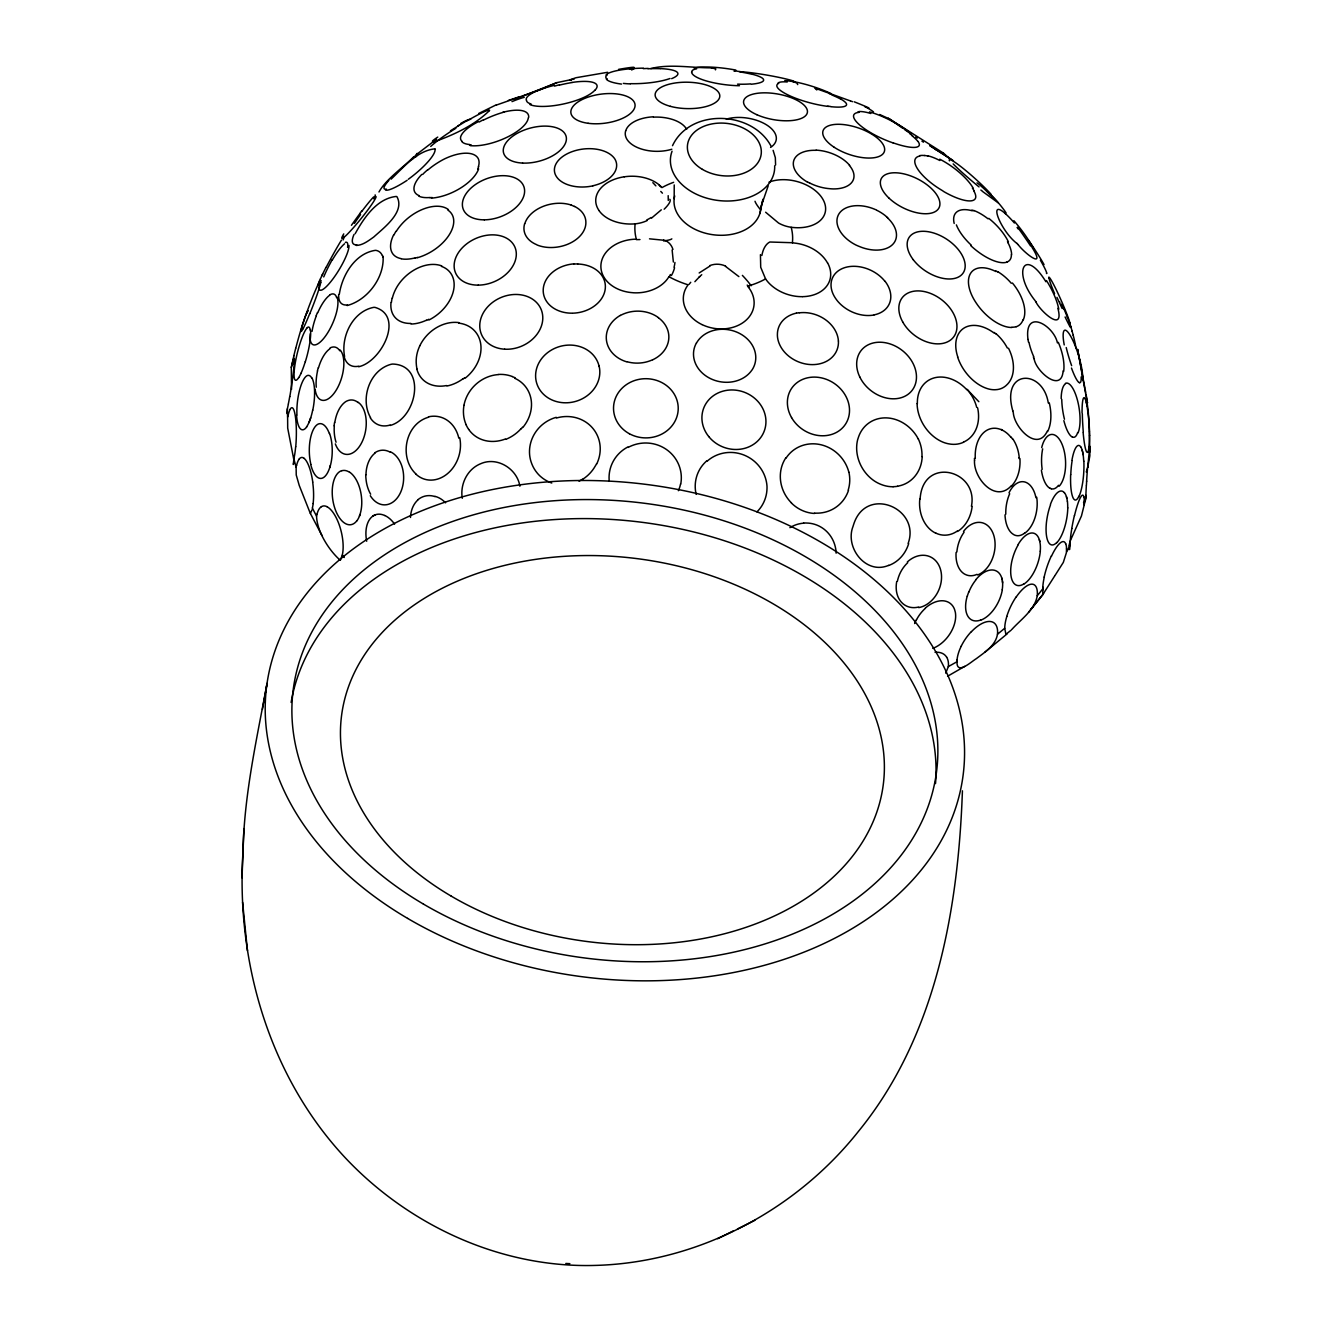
<?xml version="1.0" encoding="UTF-8"?>
<svg xmlns="http://www.w3.org/2000/svg" width="1332" height="1332" viewBox="0 0 1332 1332"><rect width="100%" height="100%" fill="white"/><g stroke="black" fill="none" stroke-linecap="round" stroke-linejoin="round"><path stroke-width="1.5" d="M957.109 659.889A29.67 14.819 -55.1 0 0 957.009 661.688C956.426 675.757 971.494 661.471 976.323 658.657C984.731 652.247 995.67 645.504 997.485 634.198A29.654 14.269 -56.8 0 0 997.502 629.986A29.57 14.286 -56.4 0 0 996.053 625.158A29.321 14.136 -55.5 0 0 971.461 631.668M1006.809 616.483A29.67 11.822 -63.6 0 0 1004.728 628.238L1005.893 634.315L1011.088 630.202M1042.839 589.243L1042.906 587.062M1042.806 590.359L1042.839 588.727A402.83 284.848 7.2 0 1 1037.262 595.704C1034.947 609.823 1021.028 619.247 1011.804 629.47M1042.806 590.709L1042.806 594.455M1089.959 451.981L1089.809 446.253L1087.645 467.649L1089.859 455.794A402.83 284.848 7.2 0 0 1089.609 447.535A29.587 2.314 87.1 0 0 1089.543 435.331M674.175 198.701L674.225 184.948M1070.245 542.907A29.67 4.978 -78.7 0 0 1070.179 544.655L1069.646 549.467L1068.747 549.533M921.977 456.576L921.994 456.027A35.265 31.652 58.3 0 0 918.248 438.777M962.42 790.825C958.241 910.206 935.963 1036.496 858.324 1131.534C795.304 1210.905 697.568 1262.52 595.82 1265.4C501.864 1268.33 409.823 1226.123 345.737 1158.291C269.647 1077.238 236.23 962.903 242.907 853.196M242.99 853.312C243.823 796.569 256.393 740.892 266.7 685.314M242.008 877.771L243.906 828.587M1085.996 495.321A29.67 1.332 -85.8 0 0 1085.946 497.052L1085.23 501.298L1083.515 502.63M1089.609 447.535L1088.827 451.315M673.359 262.038L672.127 249.95M1037.262 595.737L1037.262 595.704A29.654 11.205 -65.1 0 0 1037.295 591.525A29.57 11.239 -64.7 0 0 1036.146 586.962A29.321 11.139 -63.9 0 0 1016.399 596.753M339.36 294.006C342.224 274.975 355.145 253.38 375.308 250.349A31.868 15.651 -54.9 0 1 376.423 250.466A32.567 15.917 -54 0 1 382.367 255.727M334.132 425.807L334.215 424.808A27.14 15.568 -84.6 0 1 334.548 422.51M1063.119 370.829C1061.554 393.689 1035.813 371.195 1034.181 358.924M1066.433 552.597L1063.319 562.404L1054.694 575.973M971.428 506.293C978.62 470.396 924.475 456.127 920.279 496.986A31.868 24.842 86.2 0 0 920.079 499.017M528.654 117.499L528.704 117.033A35.847 13.453 -21.5 0 0 528.538 115.484A35.298 13.054 -23.2 0 0 504.195 111.971M650.832 68.565C669.68 63.72 691.208 67.865 710.822 67.832M316.916 514.285A29.67 11.971 77.6 0 0 316.55 516.033C316.899 531.751 329.587 551.082 340.276 560.239M296.503 465.351A29.67 8.675 85.4 0 0 296.12 467.082L296.237 474.991L299.234 485.431L310.19 513.086L321.994 535.547M760.439 254.628L760.705 267.266L765.567 278.904A35.531 26.024 16.7 0 0 802.38 296.67M262.421 709.407L267.033 683.366M287.995 415.351A29.67 5.162 -87.3 0 0 287.612 417.066L287.695 428.121L293.889 459.99M1068.947 545.82L1070.012 541.691M291.525 389.36L291.292 367.532A402.83 284.848 7.2 0 1 293.073 359.507L293.107 364.252M293.689 463.386L293.29 464.502L293.889 458.874A402.83 284.848 7.2 0 0 296.12 467.082M759.856 213.536L763.02 199.184L761.521 205.195L768.164 185.931M312.371 508.141L312.387 508.108A29.654 9.307 83.9 0 0 313.153 503.596M344.272 557.509A402.83 284.848 7.2 0 1 342.307 555.028L342.307 555.028A29.654 12.554 76 0 0 342.99 550.499A29.57 12.371 76.2 0 0 343.007 542.873A29.287 11.938 76.4 0 0 326.956 506.693M342.274 555.161L340.443 560.056M311.938 509.89L310.406 513.503M1070.945 327.289L1069.13 321.561M330.253 465.667L329.72 467.549M908.141 543.423C920.978 508.258 866.166 485.015 853.679 524.342A31.868 27.855 -85.8 0 0 853.079 526.29C844.571 547.502 865.917 575.124 888.644 565.351M1087.328 468.564L1086.296 471.994M848.201 490.093L848.317 489.71A35.265 33.683 49.4 0 0 848.917 472.227M360.006 514.535L359.44 516.1M310.689 417.798L310.023 419.763M489.427 110.573C474.259 125.591 453.113 135.131 433.133 142.241M625.74 130.752L625.89 130.32A31.352 17.083 0.9 0 1 653.379 116.816M1070.345 540.642L1081.451 515.967L1084.165 505.111A402.83 284.848 7.2 0 0 1085.93 497.086M309.59 420.912L308.891 422.627M668.264 200.449L668.181 195.671M317.432 312.57L317.349 312.77A27.173 8.675 -69 0 0 316.217 315.667M300.932 373.493L301.598 371.961A27.273 4.729 -75.6 0 0 302.064 370.812L302.847 368.814A27.256 4.729 -75.6 0 0 305.311 361.538M1047.318 431.102C1037.328 452.48 1014.335 427.472 1013.319 412.837A31.868 17.199 71.9 0 1 1012.853 410.855M320.596 278.505L321.278 276.989A27.273 1.765 -61.6 0 1 326.04 267.299M300.982 373.393L301.032 373.276A27.323 4.779 -75.7 0 1 298.684 377.689M355.161 233.733C363.919 217.849 376.856 198.518 396.17 196.453A31.868 11.472 -47.5 0 1 396.953 196.703C405.228 211.871 384.249 227.456 373.693 237.063C368.448 240.726 362.887 245.238 356.243 245.454M321.761 275.957L322.66 274.092M1043.855 592.956L1054.444 576.34M1043.655 593.356L1028.554 612.287M672.51 145.688C690.209 107.925 752.031 110.706 770.895 145.871M945.737 673.159L948.317 666.566A402.83 284.848 7.2 0 0 957.009 661.704M785.797 457.875L784.898 459.324A35.315 32.717 57 0 0 791.474 502.913M1043.039 594.488L1030.818 609.507M1011.404 485.647C995.47 503.613 973.392 478.138 974.508 460.456M391.059 179.187C403.679 167.299 417.049 150.666 434.981 148.834A31.868 7.443 -39.6 0 1 435.348 149.151M595.088 90.126L595.571 89.56A35.315 9.79 -14.6 0 0 578.787 81.652A35.681 9.324 -14.1 0 0 572.36 82.401M422.66 174.459L423.859 173.21A36.447 15.335 -31.1 0 1 427.339 170.063M661.305 209.823L651.548 218.098M706.726 460.889L705.427 462.087A35.315 34.299 40.9 0 0 696.153 494.388M413.736 156.793C402.664 167.915 385.947 179.271 378.971 191.991M418.215 499.65L417.998 499.833A26.64 20.846 75.6 0 0 410.489 517.465M699.167 272.96L710.056 265.984M984.981 652.114L1007.109 633.882M797.735 84.599L796.819 82.984L791.325 81.036M416.566 154.445L436.413 139.311M375.125 453.013L374.891 453.196A26.64 18.365 86.3 0 0 365.967 474.858M1024.574 533.349L1024.941 533.05A27.406 15.951 -81.2 0 0 1036.696 497.202M522.194 96.337L556.893 82.617L540.143 89.76L496.403 105.062M582.633 479.32L583 479.087A35.265 32.667 -41.6 0 0 595.221 466.117A35.115 32.534 -41.6 0 0 596.553 463.802M715.451 69.863L715.784 68.864L711.904 67.949M947.585 676.24L964.734 666.366M627.872 446.969L626.29 447.852A35.315 34.665 -3.3 0 0 609.24 481.168M717.682 1238.71L733.299 1230.934M737.495 1228.97L754.844 1220.328M478.638 113.52L496.22 104.845M652.763 359.757L653.296 359.507A31.235 25.891 -1.4 0 0 658.391 317.732M671.661 78.655L672.527 78.272A35.315 7.642 -5.4 0 0 666.233 69.048A35.681 7.226 -4.7 0 0 660.522 68.615M520.579 429.204A35.265 30.053 -44.8 0 1 506.027 439.26L506.06 439.377M520.845 96.853L518.181 97.852M517.632 98.069L514.368 99.284M631.601 69.963L634.049 68.764L632.067 68.631M390.126 425.474C416.933 418.315 427.122 365.101 392.707 364.052A31.868 23.56 -69.1 0 0 391.108 364.285C369.597 370.013 359.806 398.884 370.546 417.615M556.227 417.332L554.495 417.865A35.315 33.783 -35.9 0 0 529.603 454.578A35.681 34.049 -39.1 0 0 530.985 461.538A36.13 34.399 -44.6 0 0 537.262 473.093A36.447 34.682 -46.5 0 0 540.642 476.573A36.53 34.699 -45.7 0 0 551.764 483.033M503.046 112.088L504.295 111.755M918.664 607.026L918.114 607.159A27.572 20.862 -61.7 0 1 904.794 605.078A27.156 20.613 -63.7 0 1 902.763 603.529A26.64 20.18 -64.5 0 1 896.702 581.601M288.328 414.652L286.979 413.286L287.379 408.824A402.83 284.848 7.2 0 0 287.612 417.082M556.393 82.734L574.209 78.988M358.641 366.75C381.252 361.938 404.778 315.95 374.958 307.376A31.868 19.764 -62 0 0 373.593 307.376C352.68 311.538 340.692 336.63 344.588 356.51M607.625 72.294L576.007 77.722L569.963 79.82L571.195 80.586M624.275 176.773L624.025 176.823A35.598 23.843 -1.4 0 0 599 210.489M751.398 84.216L752.73 84.066A35.315 6.66 4.3 0 0 757.425 75.791A35.681 6.327 5.2 0 0 752.863 74.392M573.742 264.069L574.575 264.019A31.235 24.392 -9.4 0 1 577.688 263.952M498.168 374.608L496.436 374.775A35.315 31.752 -44.7 0 0 463.952 405.328M347.119 305.561C367.399 300.166 384.115 277.955 383.116 257.143M649.517 238.828L663.686 240.226M1011.92 327.256L1013.369 327.173A35.748 18.798 48.9 0 0 1016.166 326.69M816.233 150.333L815.467 150.3A31.252 17.999 16.7 0 0 793.639 161.006A31.252 17.999 16.7 0 0 807.142 181.935M827.488 106.244L828.854 106.41M458.857 322.61L457.276 322.444A35.315 28.705 -45.1 0 0 419.88 345.637M942.373 152.814L943.239 152.98L889.942 119.247M893.073 142.84L894.704 143.39A35.315 8.392 23.6 0 0 919.23 143.789A35.681 8.325 24.7 0 0 917.981 141.425M441.791 265.934L440.476 265.484A35.315 24.958 -42 0 0 401.282 280.852A35.681 24.759 -42.4 0 0 397.119 286.646A36.13 24.409 -43.6 0 0 392.341 298.168M850.216 100.849L814.901 88.128L816.832 89.96M1001.248 429.453L1002.097 429.82M879.703 114.519L889.576 118.998M725.474 266.35L738.877 276.606M888.344 118.182L890.059 119.43M939.942 151.731L938.694 151.099M935.647 149.45L936.479 149.917M921.927 141.175L923.459 142.158M953.429 160.772L929.853 145.638L952.263 160.04M915.633 137.079L917.215 138.128M910.772 133.816L904.328 129.387M902.796 128.322L890.509 119.647M448.451 209.64L447.552 208.991A35.315 20.829 -36.9 0 0 409.806 216.7A35.681 20.513 -37.1 0 0 404.312 221.412A36.13 19.93 -37.8 0 0 396.237 231.385M982.633 191.542L998.184 202.814L986.746 191.059M886.546 216.766L887.695 217.799M1014.418 223.01C983.965 188.195 998.55 229.537 1017.015 243.523M970.812 245.687L972.16 246.903A35.315 14.386 40.7 0 0 1006.875 262.138M943.173 152.78L949.616 158.741M415.734 473.776C399.184 457.992 404.811 425.507 426.856 417.749A31.868 26.823 -76.7 0 1 428.571 417.199M1018.381 244.971C1025.474 254.129 1046.403 270.013 1031.934 247.203M978.837 401.698L966.999 389.31A35.115 28.521 58.9 0 1 968.73 391.375A35.265 28.638 58.9 0 1 976.706 407.359M765.634 212.221L778.587 223.06A36.247 35.731 -45.3 0 0 788.011 226.69A34.099 33.417 -34.2 0 0 791.208 227.273A35.531 23.027 14.2 0 0 822.76 217.715A35.614 23.077 14.5 0 0 793.689 180.719L793.422 180.669A35.531 23.143 14.4 0 0 768.964 182.184M1011.254 437.212L1012.786 439.344M884.981 281.385L884.531 280.802A31.269 22.81 24.8 0 0 849.2 266.616A31.269 22.81 24.8 0 0 831.335 288.495L831.817 290.592A31.285 22.727 25.3 0 0 836.063 299.101A31.235 22.661 25.4 0 0 838.327 301.964A31.202 22.711 25.8 0 0 873.975 315.001M1035.913 301.865C1039.709 310.589 1064.684 333.783 1057.891 308.308M468.664 429.37L468.281 428.804A36.447 32.184 -50.6 0 1 466.05 424.675M1045.903 281.735C1024.341 246.736 1012.27 271.728 1034.748 300.183A31.868 8.891 57 0 0 1035.946 301.798M1007.492 241.591L1008.074 242.707M1057.425 342.923C1054.012 325.674 1024.008 307.376 1027.971 339.427M957.608 357.026L958.191 358.641A35.315 22.561 53.6 0 0 989.859 389.277A35.681 23.044 54.8 0 0 995.337 389.727A36.13 23.543 57 0 0 1004.128 387.029A36.447 23.743 57.8 0 0 1006.709 384.931A36.297 24.925 55.9 0 0 1008.491 348.201M1039.343 539.693L1039.809 541.475M773.109 150.333L775.341 157.642L775.59 165.001M1066.433 496.703L1066.882 498.384M1001.781 578.005L1002.247 579.853M1082.233 450.333L1082.633 451.931M1048.301 403.03C1042.989 368.748 1000.832 368.931 1012.786 410.855M599.067 365.934L599.217 366.566A32.351 28.571 -15.6 0 1 557.275 401.781A32.351 28.571 -15.6 0 1 546.603 353.446A32.351 28.571 -15.6 0 1 599.184 366.583M1086.246 401.998L1086.579 403.513M519.896 486.213C517.149 468.764 497.069 456.227 480.502 463.802A31.868 29.354 -86 0 0 478.754 464.585C466.55 470.579 460.056 485.098 462.271 498.285M1080.618 365.351L1078.121 352.064M1080.652 365.517L1085.713 392.341M1086.779 404.495L1087.062 406.177M1082.833 452.963L1083.132 454.712M1084.814 389.277L1087.495 403.096L1086.063 394.289M1084.564 387.878L1080.935 367.732M1077.971 351.065L1077.621 349.234L1078.121 351.898M1078.404 353.48L1080.668 366.25M1002.43 581.018L1002.63 582.917M1067.365 501.265L1067.115 499.583A27.256 9.824 -78.8 0 0 1064.434 492.723M242.59 902.264L247.469 950.798M1018.997 457.725L1019.063 458.558M1066.466 548.168L1066.466 552.114A402.83 284.848 7.2 0 0 1070.179 544.671M838.411 341.025L838.361 340.343A31.219 25.075 21.1 0 0 799.3 312.837M917.065 403.513L917.149 405.178A35.315 26.573 57.9 0 0 942.64 442.024A35.681 27.14 59.1 0 0 948.784 443.856A36.13 27.772 61.6 0 0 959.889 443.573A36.447 28.055 62.5 0 0 963.585 442.207M760.838 205.96A43.606 30.836 7.2 0 1 714.168 234.882A43.606 30.836 7.2 0 1 674.725 195.937M528.288 117.799A35.931 13.586 -20.5 0 1 506.726 137.396A35.931 13.586 -20.5 0 1 470.246 145.638M471.228 144.905A35.115 11.106 -18.1 0 1 469.447 144.788M469.813 144.555A35.265 11.155 -18.1 0 1 461.888 141.658M462.137 141.359A36.297 11.722 -19.7 0 1 478.238 121.695M479.204 122.011A36.447 11.305 -22.9 0 1 483.499 119.714M483.782 119.913A36.13 11.555 -22.7 0 1 496.02 114.669A35.664 12.421 -22.7 0 1 502.88 112.454M647.119 220.596A36.247 36.18 14.9 0 1 638.394 223.376A34.099 33.666 -30.4 0 1 635.131 223.843A35.531 23.793 -1.3 0 1 599.1 210.706M765.567 278.904A79.204 56.011 7.2 0 1 747.552 286.18A35.531 27.922 8.6 0 1 745.387 320.812A35.531 27.922 8.6 0 1 702.214 324.675M635.131 223.759A79.204 56.011 7.2 0 0 636.33 239.161A35.581 26.823 -1.2 0 0 600.915 265.068A35.581 26.823 -1.2 0 0 632.983 292.724L633.316 292.774A35.531 26.757 -1.1 0 0 668.93 276.69A79.204 56.011 7.2 0 0 688.128 284.815A35.581 28.005 8.9 0 0 701.997 324.592M673.626 182.317A79.204 56.011 7.2 0 0 661.971 187.596A35.531 23.876 -1.5 0 0 624.292 176.806M791.191 227.339A79.204 56.011 7.2 0 1 792.39 242.724L769.813 242.008A21.195 12.554 86.8 0 0 761.887 255.461M659.14 185.115A34.099 1.832 46 0 1 660.639 186.78M592.873 185.864A31.219 18.931 -6.2 0 1 559.057 179.687A31.202 18.798 -6.2 0 1 556.776 177.073L556.543 176.756A31.285 18.864 -6.4 0 1 573.26 151.249A31.285 18.864 -6.4 0 1 613.702 157.459A31.235 19.131 -6.8 0 1 615.201 159.607A31.352 19.181 -6.7 0 1 592.84 185.781M652.847 182.667A36.247 3.114 44.2 0 1 655.86 185.864M660.772 191.425A38.861 8.175 33.3 0 1 662.42 193.173M669.78 199.284A20.013 4.962 -36.7 0 1 664.168 209.207M651.182 217.516A38.861 37.462 -19.4 0 1 646.803 219.897M639.959 239.56A34.099 5.062 -0.4 0 1 636.363 239.627M457.792 125.924A28.089 3.463 -34.1 0 1 459.324 125.041M460.755 123.476A27.506 3.979 -37.1 0 1 470.646 119.381M430.719 146.42A27.073 3.347 -34.1 0 1 455.844 128.305M436.68 140.093A32.8 1.915 -28.7 0 1 437.762 137.096M450.449 130.819A32.867 1.165 -31.6 0 1 465.967 121.212M466.766 121.079A31.369 2.83 -31.6 0 1 489.543 110.223A31.868 3.829 -31.1 0 1 489.36 110.623M671.811 149.251A31.252 17.399 0.8 0 1 638.511 147.985A31.252 17.399 0.8 0 1 625.674 130.752M653.496 117.149A31.252 16.9 0.3 0 1 686.679 129.337M809.64 183.083A31.385 18.049 16.7 0 1 807.325 181.801M809.706 183.017A31.319 17.799 16.7 0 0 829.769 188.694A31.235 17.682 16.6 0 0 833.532 188.928A31.269 17.566 17.5 0 0 849.366 165.434M816.15 150.133A31.352 17.865 17.5 0 1 849.666 165.384M760.106 209.241A20.013 3.48 45.6 0 1 755.011 201.265M885.114 281.335A31.352 23.01 25.6 0 1 874.242 314.851M827.655 262.97A35.598 26.124 16.9 0 1 802.713 296.653M792.423 242.89A35.531 26.024 16.7 0 1 827.505 262.937M796.403 313.17A31.369 25.175 21 0 1 799.25 312.687M838.427 341.025A31.285 25.308 21.6 0 1 836.13 351.848A31.335 25.341 22.2 0 1 803.962 363.619A31.335 25.341 22.2 0 1 777.622 337.945A31.235 25.042 22.1 0 1 777.389 334.698A31.352 25.142 21.9 0 1 796.386 313.137M696.486 343.04A31.269 26.324 11.5 0 1 738.461 332.867A31.269 26.324 11.5 0 1 752.214 369.713L751.831 370.196A31.319 26.507 10.5 0 1 723.659 382.184A31.319 26.507 10.5 0 1 696.653 365.884A31.185 26.307 12 0 1 696.386 343.057M747.202 285.065A34.099 3.213 46.7 0 1 749.35 287.579M689.044 284.365A34.099 7.293 -43.5 0 1 690.742 282.284M694.888 281.701A36.247 9.108 -42.1 0 1 699.716 276.623M698.984 277.239A38.861 17.399 -37.1 0 1 701.748 274.725M709.889 265.551A20.013 19.947 -42.3 0 1 725.59 266.1M742.39 275.391A36.247 10.539 43.7 0 1 751.148 285.747M658.474 317.649A31.352 25.974 -1.4 0 0 623.875 313.819A31.235 26.074 -1.2 0 0 620.396 315.451M652.547 359.773A31.319 26.091 -2.6 0 1 627.206 361.771M626.723 361.838A31.269 26.224 -2.5 0 1 606.476 340.476A31.269 26.224 -2.5 0 1 620.346 315.384M572.327 313.187A31.269 24.492 -9.4 0 1 543.206 289.877A31.269 24.492 -9.4 0 1 573.742 263.886M577.688 264.019A31.269 24.376 -9.4 0 1 605.294 288.411A31.269 24.376 -9.4 0 1 573.143 313.17M670.379 274.559A34.099 22.178 81 0 1 669.097 276.939M671.827 238.844A36.247 3.746 -0.6 0 1 663.569 240.942M663.736 240.06A20.013 15.451 -66.9 0 1 672.96 249.434M674.941 262.487A38.861 33.233 55.3 0 1 674.042 267.266M674.558 267.765A36.247 27.506 69.7 0 1 671.411 275.524M524.642 223.676A31.352 21.578 -10.8 0 0 536.613 244.655L537.162 245.021A31.252 21.712 -9.9 0 0 569.88 243.29A31.252 21.712 -9.9 0 0 585.847 221.695A31.385 21.795 -9.9 0 0 585.68 219.946A31.319 21.828 -10.6 0 0 574.525 206.427M524.791 223.693A31.269 21.628 -11.5 0 1 571.328 205.095M571.262 205.161A31.235 21.811 -10.7 0 1 574.475 206.477M594.821 90.226A35.931 10.723 -12.3 0 1 564.285 103.796A35.931 10.723 -12.3 0 1 530.153 104.712M531.335 104.279A35.115 8.558 -9.2 0 1 530.069 103.896M530.486 103.779A35.265 8.591 -9.2 0 1 526.556 100.083M526.323 100A36.297 8.891 -10.9 0 1 553.862 85.481M554.545 86.097A36.447 8.109 -13.7 0 1 559.373 84.815M559.473 85.115A36.13 8.408 -13.7 0 1 572.227 82.517M630.236 83.916A36.031 8.541 -1.9 0 1 623.343 83.4M621.511 84.082A35.415 8.092 -1.6 0 1 606.41 79.287M607.126 79.237A35.115 7.093 0.2 0 1 606.493 78.705M606.776 78.705A35.265 7.126 0.2 0 1 607.142 75.075M606.06 74.958A36.164 7.176 -1.2 0 1 643.389 68.148M643.273 68.648A36.447 6.027 -3.9 0 1 648.234 68.415M647.968 68.748A36.13 6.344 -4 0 1 660.189 68.698M670.029 78.505A36.414 8.924 -3.5 0 1 630.535 83.666M739.46 85.731A35.981 8.991 6.6 0 1 691.624 71.978M691.874 72.011A35.115 6.826 9.9 0 1 691.907 71.478A35.265 6.86 10 0 1 696.636 68.831M694.205 68.232A36.297 6.677 8.4 0 1 735.83 70.063M734.681 70.829A36.497 5.112 6.5 0 1 742.124 71.978M741.508 72.161A36.13 5.544 6.2 0 1 752.413 74.392M750.549 83.899A36.247 8.092 5.8 0 1 737.562 84.149M831.135 106.71A35.315 6.91 14.1 0 0 844.371 101.448A35.681 6.71 15.1 0 0 841.341 99.367M830.885 106.543A35.864 8.009 14.7 0 1 828.704 106.31M827.622 106.344A35.931 8.442 15.1 0 1 789.06 95.454A35.931 8.442 15.1 0 1 778.587 83.4M778.055 83.217A35.115 7.776 19.5 0 1 778.721 82.834M778.471 82.734A35.265 7.809 19.6 0 1 787.229 82.001M784.748 80.669A36.297 7.476 18.2 0 1 830.818 93.456M829.053 93.506A36.447 5.811 16.7 0 1 833.083 95.138M832.217 95.121A36.13 6.077 16.4 0 1 840.992 99.284M893.106 142.924A35.931 10.023 24.1 0 1 859.29 124.625A35.931 10.023 24.1 0 1 858.79 112.388M857.991 111.888A35.115 9.873 28.7 0 1 859.24 111.771M858.924 111.555A35.265 9.923 28.7 0 1 870.828 113.503M869.463 111.888A36.297 9.491 27.5 0 1 911.288 133.949M909.756 133.65A36.447 7.726 26.7 0 1 912.77 135.964M912.07 135.797A36.13 7.909 26.2 0 1 917.815 141.342M919.863 156.011A36.064 12.687 32.5 0 0 942.34 190.576L943.872 191.642A35.315 10.956 32.6 0 0 975.041 199.017A35.681 11.056 33.7 0 0 975.773 196.77A36.13 10.872 35.4 0 0 973.675 190.626M919.646 155.661A35.165 12.87 36.7 0 1 924.674 155.561M924.591 155.461A35.115 12.92 37.1 0 1 927.921 156.077M927.688 155.761A35.281 12.97 37.1 0 1 939.826 160.506M939.776 159.191A36.297 12.554 36.2 0 1 973.392 188.478M972.393 188.078A36.447 10.773 35.9 0 1 974.092 190.809M971.378 245.271A36.414 16.234 40.1 0 1 956.376 224.875M954.178 223.443A35.748 16.833 39.3 0 1 972.26 210.789M971.944 210.073A35.115 16.667 44.6 0 1 973.942 210.772M973.842 210.489A35.265 16.733 44.6 0 1 988.061 218.831M988.76 218.365A36.147 16.3 43.9 0 1 1008.424 241.841M1007.991 242.674A36.58 14.602 44.7 0 1 1011.371 251.981A36.447 14.702 44.3 0 1 1011.587 254.795M1011.388 254.645A36.13 14.702 43.7 0 1 1009.489 260.439A35.681 14.635 41.8 0 1 1006.826 262.088M1011.937 327.489A35.315 18.365 47.7 0 1 977.688 305.145L976.073 302.797A35.931 19.913 46.5 0 1 970.628 273.276A35.931 19.913 46.5 0 1 995.853 271.528M995.82 270.862A35.115 20.746 50.9 0 1 997.934 272.044M997.951 271.795A35.265 20.829 50.9 0 1 1011.254 283.25M1012.403 283A36.297 20.629 50.5 0 1 1023.326 319.763M1023.126 319.58A36.447 19.148 51.6 0 1 1021.894 322.194A36.13 19.048 50.9 0 1 1016.199 326.756M957.808 357.026A35.931 23.943 51.7 0 1 963.652 328.305A35.931 23.943 51.7 0 1 993.938 332.933M994.138 332.434A35.115 24.825 55.9 0 1 996.136 334.082M996.236 333.899A35.265 24.925 55.9 0 1 1007.342 348.002M917.365 403.579A35.931 27.739 55.1 0 1 934.032 377.938A35.931 27.739 55.1 0 1 966.716 389.627M977.621 407.858A36.297 28.888 59.4 0 1 963.519 442.091M918.131 438.827A35.115 31.518 58.3 0 0 916.849 436.446A35.997 31.285 53.2 0 0 884.481 417.882A35.997 31.285 53.2 0 0 858.141 438.195L857.625 439.76A35.315 30.07 59.9 0 0 874.491 481.052A35.681 30.653 61.1 0 0 880.718 484.299A36.13 31.369 63.8 0 0 893.073 486.763M922.194 456.61A35.881 31.785 60 0 1 918.497 470.845A36.463 31.901 63.1 0 1 897.535 486.213M897.552 486.297A36.447 31.718 64.9 0 1 893.073 486.68M786.08 458.058A35.981 33.483 48.1 0 1 819.313 444.405A35.981 33.483 48.1 0 1 848.101 469.663A35.115 33.55 49.4 0 1 848.834 472.244M848.501 490.359A36.297 34.465 53.4 0 1 814.501 513.086M814.501 513.469A36.014 33.983 62.3 0 1 791.391 503.013M707.059 461.255A35.931 34.782 31.3 0 1 744.388 455.211A35.931 34.782 31.3 0 1 766.982 485.98A35.115 34.416 17.8 0 1 766.999 488.628A35.265 34.565 17.8 0 1 762.071 505.411L761.787 505.894A36.297 35.598 26.1 0 1 756.959 511.871M628.121 447.419A35.931 34.965 -6.7 0 1 666.4 449.467A35.931 34.965 -6.7 0 1 680.752 483.999M680.535 483.966A35.115 34.083 -25.2 0 1 679.919 486.546A35.265 34.216 -25.2 0 1 678.388 490.709M556.41 418.032A35.997 33.716 -31 0 1 592.307 427.722A35.997 33.716 -31 0 1 596.753 463.886M582.434 479.237A35.881 33.6 -41.8 0 1 579.02 481.135M514.918 378.338A35.881 31.485 -37.6 0 1 522.777 427.522M512.287 376.59A36.497 32.051 -38.1 0 1 515.201 377.872M522.444 427.272A35.115 29.937 -44.8 0 1 520.679 429.304M505.411 438.994A36.297 31.435 -45.9 0 1 468.731 429.47M466.117 424.658A36.13 31.968 -49.4 0 1 463.436 412.287A35.681 31.851 -46.3 0 1 463.986 405.328M498.185 374.459A36.247 32.101 -40.6 0 1 512.321 376.523M419.896 345.654A35.681 28.655 -45.9 0 0 417.416 352.214A36.13 28.538 -47.8 0 0 416.333 364.552A36.447 28.655 -48.6 0 0 416.983 368.864M458.691 323.11A35.931 28.805 -41.3 0 1 480.819 344.688A35.931 28.805 -41.3 0 1 465.218 378.138M464.835 377.622A35.115 26.507 -43.1 0 1 462.687 379.254M462.587 379.087A35.265 26.607 -43.1 0 1 446.986 386.014M446.52 385.547A36.297 27.955 -44.4 0 1 416.799 368.947M441.475 266.383A35.931 25.125 -38.6 0 1 453.413 290.992A35.931 25.125 -38.6 0 1 429.004 319.98M428.804 319.28A35.115 22.544 -38.9 0 1 426.456 320.429M426.44 320.213A35.265 22.644 -38.8 0 1 411.055 324.042M410.839 323.426A36.297 23.876 -40.3 0 1 391.009 302.497M391.425 302.381A36.447 24.426 -44.2 0 1 392.124 298.202M447.918 210.106A35.997 21.012 -32.2 0 1 449.15 234.948A35.997 21.012 -32.2 0 1 417.532 257.692M417.582 257.409A35.115 18.415 -33.1 0 1 415.234 258.092M415.318 257.825A35.265 18.498 -33.1 0 1 401.398 258.841M401.132 258.641A35.881 19.331 -34.6 0 1 393.173 254.312A36.247 19.73 -36.9 0 1 392.191 252.864A36.53 19.863 -37.6 0 1 393.456 235.215M393.822 235.181A36.447 19.847 -38.2 0 1 395.954 231.368M478.638 168.881A35.881 17.399 -25.8 0 1 431.768 198.102M478.638 166.567A36.513 17.616 -26.1 0 1 477.672 169.097M432.151 197.502A35.115 14.485 -26.1 0 1 430.003 197.752M430.219 197.486A35.265 14.552 -26.1 0 1 418.881 196.187M419.164 195.654A36.297 15.385 -27.7 0 1 421.778 174.442M427.672 170.146A36.13 15.518 -30.8 0 1 438.361 162.371A35.681 16.267 -30.4 0 1 444.638 158.858A35.315 16.683 -30.5 0 1 477.855 157.959L478.288 158.708A36.247 17.316 -27.7 0 1 478.404 166.633M734.115 71.245A31.235 3.147 15 0 1 735.214 70.679M790.409 80.703A31.868 3.047 9.2 0 1 791.707 81.069M739.36 71.662A32.584 2.83 9.7 0 1 793.855 81.135M1046.469 280.586A32.8 10.057 61.1 0 1 1058.79 309.24M435.015 149.4A32.867 7.676 -38.8 0 1 408.341 179.254M407.109 180.32A31.285 5.661 -36.1 0 1 385.514 190.06M386.397 189.127A32.8 5.528 -37.6 0 1 388.894 180.369M850.549 100.899A33.05 0.916 21.1 0 1 852.513 101.682M854.195 101.815A32.501 2.098 20.2 0 1 868.897 107.925M866.016 107.209A31.668 3.796 22.3 0 1 873.492 111.905M864.718 106.627A31.868 2.364 19.8 0 1 866.216 107.259M1065.467 383.316A27.04 8.941 81.3 0 1 1077.655 400.982A27.04 8.941 81.3 0 1 1078.054 432.85M1077.671 432.534A27.572 7.975 83.2 0 1 1073.342 437.279A27.156 7.942 81.8 0 1 1072.31 436.829M1072.327 437.029A26.64 7.742 81.3 0 1 1063.852 420.629M1064.468 419.247A27.339 7.859 80.4 0 1 1061.754 399.367M1061.171 398.601A27.955 9.357 79.9 0 1 1065.5 383.799M1028.471 342.108A33.183 15.185 63.7 0 1 1028.054 339.477M1058.307 342.341A32.8 14.436 68.8 0 1 1063.652 371.462M1034.248 358.891A31.868 13.004 64.7 0 1 1033.366 357.043M1033.832 356.876A32.567 13.67 64.6 0 1 1028.987 342.391M836.146 553.18A31.635 30.386 -82.3 0 0 806.493 523.026A33.4 32.085 -83.1 0 0 803.629 523.026M789.893 527.655A32.967 31.252 -75.7 0 1 803.629 523.16M375.008 452.68A27.339 19.148 86.2 0 1 390.126 452.147M390.226 451.715A27.173 19.048 -89.7 0 1 400.582 492.407A27.173 19.048 -89.7 0 1 370.296 495.704M370.646 494.205A27.572 18.382 86 0 1 365.917 478.138A27.156 18.548 86.4 0 1 365.734 474.841M459.723 437.762A31.851 25.991 -72.6 0 1 447.286 473.842A31.851 25.991 -72.6 0 1 415.651 473.876M428.538 416.816A33.05 27.722 -75.4 0 1 458.807 438.145M417.715 154.062A26.64 1.365 -45.5 0 1 415.784 156.843M417.049 153.413A27.339 1.016 -45.8 0 1 412.137 159.39M512.004 101.615A27.173 5.778 -25 0 1 524.259 97.319M519.413 96.77A32.8 0.966 -19 0 1 508.358 100.4M631.884 68.565A31.868 1.415 -12 0 1 632.583 68.515M618.564 69.381A32.967 1.299 -11.3 0 1 629.47 69.014M711.221 67.799A31.868 2.731 -1.5 0 1 712.287 67.932M1004.744 212.67A26.64 4.928 48.5 0 1 1005.41 213.686M990.575 194.389A27.339 5.045 47.6 0 1 1006.11 212.92M977.005 182.867A27.955 3.763 48 0 1 990.675 195.354M949.45 160.856A31.851 3.263 42 0 1 963.169 168.415A31.851 3.263 42 0 1 990.908 194.056M982.333 191.192A31.868 1.832 39.7 0 1 980.868 190.043M979.02 186.896A33.05 2.298 40 0 1 953.179 163.903M1040.392 260.223A26.64 2.231 57.5 0 1 1046.619 272.86M1028.187 239.893A27.339 2.298 56.6 0 1 1044.038 264.585M1017.881 228.771A27.173 0.916 56.8 0 1 1017.282 227.539M1017.415 227.322A27.173 0.916 56.8 0 1 1030.668 246.087M1046.469 273.493A27.572 2.498 59.3 0 0 1046.669 273.476A27.156 2.264 58 0 0 1046.869 273.26M1018.364 244.838A31.868 5.095 48.7 0 1 1016.999 243.406M1013.918 220.729A32.8 5.911 52.9 0 1 1033.632 248.751M1059.623 301.931A27.439 2.93 71.7 0 1 1059.889 302.214M1061.188 304.129A27.439 2.93 71.7 0 1 1063.635 309.057M1073.192 335.281A27.373 3.38 72.6 0 1 1075.956 347.952M1072.077 331.268A27.289 3.48 71.9 0 1 1073.276 335.398M1067.415 317.166A27.423 3.38 71.9 0 1 1072.26 331.418M1063.386 307.709A27.589 2.997 71.8 0 1 1067.348 317.282M1048.734 277.189A27.023 1.998 66.3 0 1 1058.757 295.038A27.023 1.998 66.3 0 1 1070.179 323.709M1049.05 278.188A27.423 2.065 66 0 1 1049.017 277.839M1070.329 326.207A26.64 0.882 65.8 0 1 1065.101 316.983M1062.153 308.491A27.339 0.849 65 0 1 1056.975 297.386M1054.594 293.639A27.955 2.281 64.9 0 1 1049.083 278.271M1004.728 628.238A402.83 284.848 7.2 0 1 997.485 634.198M316.55 516.05A402.83 284.848 7.2 0 1 312.387 508.108M1089.476 431.352A29.47 2.514 86.9 0 1 1089.609 435.547M1088.344 413.852A29.287 2.814 86.8 0 1 1089.493 431.235M1086.279 399.3A29.321 2.847 86.9 0 1 1088.411 413.486M1079.419 382.7A26.64 4.246 73.7 0 1 1071.477 368.032M1071.644 365.684A27.339 4.279 72.8 0 1 1066.233 347.569M1064.235 344.921A27.173 5.611 72.5 0 1 1071.577 337.862A27.173 5.611 72.5 0 1 1082.417 379.687M1081.151 376.939A27.572 4.312 75.5 0 1 1079.986 382.7A27.156 4.362 74.2 0 1 1079.353 382.467M1085.863 496.453A29.587 1.315 -85.8 0 1 1086.329 485.83M1086.396 485.497A29.47 1.099 -86 0 1 1086.662 481.085M1086.596 481.385A29.371 0.966 -86.1 0 1 1087.611 466.983M1082.333 414.069A27.439 3.08 86.2 0 0 1082.849 425.807A27.306 2.897 86.1 0 0 1083.282 432.084M1082.067 413.07A27.489 3.43 86 0 1 1085.147 398.801M1085.13 398.651A27.256 3.347 87.1 0 1 1087.894 412.454M1088.011 412.187A27.439 3.197 86.9 0 1 1088.943 447.202M1088.927 447.069A27.456 3.047 86.8 0 1 1087.711 452.247A27.456 3.047 86.8 0 1 1086.995 452.164A27.306 3.03 86.7 0 1 1083.132 432.517M1084.248 500.982A29.654 4.279 -80 0 1 1084.215 504.978M1070.129 543.19A29.587 4.945 -78.7 0 1 1071.111 532.867A29.47 4.712 -78.9 0 1 1071.827 528.521M1071.777 528.571A29.371 4.562 -79 0 1 1074.441 515.317M1074.541 515.484A29.321 4.329 -78.9 0 1 1083.832 496.903M1083.865 496.819A29.57 4.362 -79.7 0 1 1084.298 500.849M1070.645 474.675A27.289 6.177 -86.9 0 0 1070.578 479.004A27.373 6.327 -86.2 0 0 1078.57 496.903M1070.778 474.642A27.423 6.327 -86.9 0 1 1072.127 460.755M1071.96 460.123A27.489 6.727 -87.1 0 1 1080.635 446.753M1080.635 446.686A27.256 6.627 -85.9 0 1 1083.715 461.222M1083.848 461.122A27.439 6.494 -86.2 0 1 1079.419 495.471M1079.419 495.404A27.456 6.36 -86.3 0 1 1078.587 497.236M1042.789 587.212A29.587 8.475 -71.4 0 1 1044.288 577.006M1044.171 577.089A29.387 8.208 -71.6 0 1 1051.381 555.894M1051.464 556.227A29.321 7.842 -71.7 0 1 1065.683 543.806M1065.717 543.756A29.57 7.909 -72.4 0 1 1066.549 548.018M1056.726 542.507A27.373 9.557 -79.2 0 1 1046.403 522.843A27.289 9.407 -79.9 0 1 1047.002 518.498A27.423 9.557 -79.9 0 1 1050.515 504.845M1050.432 504.362A27.489 9.957 -80.1 0 1 1064.434 492.757M1067.398 501.215A27.323 9.807 -78.9 0 1 1067.698 507.942M1067.781 507.875A27.439 9.724 -79.1 0 1 1056.742 542.74M1049.899 488.261A26.64 11.222 88.8 0 1 1041.408 470.279M1042.157 469.347A27.339 11.422 87.9 0 1 1042.673 448.834M1041.691 447.602A27.173 12.571 87.3 0 1 1061.704 443.456A27.173 12.571 87.3 0 1 1059.123 486.247M1058.507 485.298A27.572 11.605 -89.1 0 1 1051.298 488.794M1051.298 488.744A27.156 11.505 89.4 0 1 1049.916 488.111M1049.233 402.797A32.8 18.815 76.2 0 1 1047.635 431.551M1006.776 616.45A29.47 11.538 -63.9 0 1 1008.141 612.42A29.371 11.372 -64 0 1 1016.349 596.619M1023.792 583.949A27.373 12.621 -71.7 0 1 1011.621 562.287A27.289 12.454 -72.4 0 1 1012.67 558.041A27.423 12.621 -72.4 0 1 1018.148 544.921M1018.114 544.538A27.489 13.02 -72.6 0 1 1037.012 535.347A27.256 12.854 -71.3 0 1 1039.992 542.574L1040.259 544.438A27.323 12.854 -71.4 0 1 1040.259 551.215M1040.325 551.182A27.439 12.787 -71.6 0 1 1023.792 584.132M1008.99 492.84A26.94 15.718 -85 0 1 1024.075 481.818A26.94 15.718 -85 0 1 1035.946 497.735M1024.491 533.216A27.572 15.052 -81.1 0 1 1014.768 535.148A27.156 14.885 -82.7 0 1 1013.103 534.199A26.64 14.552 -83.3 0 1 1004.994 514.851M1005.777 514.185A27.339 14.835 -84.3 0 1 1009.673 493.772M1012.969 439.144A31.335 22.794 84 0 1 1019.246 457.708M1019.929 458.541A32.8 22.927 83.6 0 1 1011.571 485.947M974.574 460.456A31.868 21.212 79 0 1 974.408 458.424M975.29 458.508A32.867 22.178 78.8 0 1 1001.214 429.687M1002.047 430.02A31.335 22.411 82.1 0 1 1011.071 437.479M957.042 659.939A29.587 14.752 -55.1 0 1 959.506 650.066A29.47 14.535 -55.5 0 1 961.254 646.203M961.204 646.203A29.371 14.369 -55.5 0 1 971.411 631.551M967.315 596.187A27.289 15.268 -64.3 0 1 968.714 592.091M980.752 620.013A27.373 15.418 -63.5 0 1 967.232 596.187M968.814 592.124A27.423 15.435 -64.3 0 1 976.006 579.77M976.023 579.437A27.489 15.818 -64.5 0 1 999.216 573.243A27.256 15.618 -63.1 0 1 1002.213 589.726M1002.33 589.726A27.439 15.584 -63.4 0 1 983.149 619.097A27.456 15.468 -63.5 0 1 980.735 620.146M956.093 552.464A26.64 17.566 -74.6 0 0 963.336 573.26A27.156 17.965 -73.9 0 0 965.267 574.425A27.572 18.182 -72.2 0 0 977.039 574.358M956.859 551.981A27.339 17.949 -75.7 0 1 964.068 532.251M963.519 531.418A27.173 18.848 -76.5 0 1 993.639 534.931A27.173 18.848 -76.5 0 1 977.655 574.941M972.144 506.393A32.8 26.523 -88.5 0 1 957.558 531.485M957.358 531.002A32.867 25.608 -86.1 0 1 936.063 533.216M936.03 533.316A31.369 24.359 89 0 1 919.813 498.967M948.351 666.566A29.654 16.933 -47.4 0 0 948.334 662.304A29.57 16.933 -47 0 0 946.652 657.175M935.064 652.314A29.321 16.75 -46.1 0 1 946.636 657.192M932.833 648.351A27.306 18.049 -53.7 0 0 955.36 612.37L954.628 609.673A27.256 18.015 -53.7 0 0 952.164 605.261A27.489 18.265 -55.2 0 0 925.424 608.008M914.651 623.543A27.289 17.732 -55.1 0 1 916.449 619.63M916.549 619.663A27.423 17.899 -55.1 0 1 925.374 608.308M897.385 581.235A27.339 20.663 -65.8 0 1 907.725 562.703M907.308 561.987A27.173 21.395 -66.5 0 1 940.742 570.312A27.173 21.395 -66.5 0 1 918.73 607.625M908.674 543.606A32.8 29.421 -79 0 1 888.677 565.484M418.148 499.533A27.356 21.595 77.1 0 1 434.998 496.586M435.031 496.353A27.173 21.562 80.1 0 1 445.587 502.83M366.683 541.242A27.373 16.85 72.8 0 1 384.698 515.517M372.81 516.167A27.289 17.033 72.4 0 1 375.274 514.885M384.798 515.501A27.489 17.249 73.8 0 1 394.588 524.109M316.983 514.385A29.587 11.955 77.5 0 1 321.478 506.626M321.395 506.676A29.371 11.988 76.8 0 1 326.939 506.643M341.758 470.629A27.456 14.286 81.6 0 0 332.401 487.945A27.456 14.286 81.6 0 0 337.695 514.951A27.439 14.252 81.9 0 0 356.643 521.028M341.775 470.729A27.423 14.519 81.5 0 1 349.617 472.344M349.733 472.261A27.489 14.652 82.5 0 1 361.771 503.23A27.256 14.053 82.4 0 1 360.922 510.972L360.406 513.17A27.273 14.053 82.4 0 1 356.693 521.062M296.553 465.501A29.587 8.675 85.3 0 1 299.051 459.274M299.034 459.224A29.47 8.741 84.9 0 1 300.216 458.025A29.371 8.741 84.6 0 1 304.212 458.391M304.212 458.441A29.287 8.708 84.2 0 1 312.188 478.454A29.321 8.741 84.2 0 1 312.754 482.067M312.67 482.117A29.404 8.825 84.2 0 1 313.603 495.904A29.57 9.124 84.1 0 1 313.12 503.529M329.57 433.433A27.439 11.722 -89.6 0 1 331.835 457.958A27.256 11.122 -89.8 0 1 329.304 468.881L328.638 470.529A27.323 11.189 -89.9 0 1 325.974 475.224A27.439 11.322 89.7 0 1 315.684 475.641A27.456 11.355 89.4 0 1 310.739 464.535M310.872 464.352A27.373 11.322 89.4 0 1 317.216 424.642A27.289 11.572 89.1 0 1 319.031 423.792A27.423 11.622 89.4 0 1 325.091 426.09A27.589 11.772 -89.7 0 1 329.354 433.633M358.058 402.547A27.772 16.384 -81.9 0 0 355.944 401.115A27.09 15.951 -83.8 0 0 345.321 401.881L345.171 402.048A26.64 15.451 -84.7 0 0 334.815 422.577M358.142 402.281A27.173 16.084 -81.2 0 1 361.222 443.573A27.173 16.084 -81.2 0 1 335.348 443.906M336.047 442.224A27.572 15.285 -85.1 0 1 334.299 425.824M390.126 425.025A32.8 22.544 -68.4 0 1 370.329 417.865M293.873 458.774A29.654 5.828 -88.7 0 0 294.738 454.362A29.57 5.644 -88.5 0 0 295.654 446.703M288.028 415.634A29.587 5.162 -87.3 0 1 290.076 409.49M290.076 409.39A29.47 5.261 -87.8 0 1 290.875 408.241A29.371 5.261 -88 0 1 293.256 408.741A29.287 5.245 -88.4 0 1 295.737 446.753M296.953 415.035A27.373 8.175 -83.3 0 1 306.31 376.157A27.289 8.458 -83.6 0 1 307.742 375.424A27.423 8.492 -83.3 0 1 311.838 378.188M306.726 426.906A27.423 8.492 -83.3 0 1 296.57 415.301M311.954 377.988A27.489 8.591 -82.4 0 1 312.754 410.223M312.67 410.156A27.256 7.992 -82.6 0 1 306.51 426.956M318.514 367.815A26.64 12.188 -76.6 0 1 329.853 348.801M330.086 347.918A27.339 12.87 -76.8 0 1 339.793 350.782M340.143 350.033A27.173 12.821 -73.5 0 1 335.797 390.809A27.173 12.821 -73.5 0 1 315.085 389.144M316.25 387.212A27.572 11.855 -77 0 1 317.549 370.929M317.432 370.895A27.156 12.204 -76.6 0 1 318.248 367.699M358.774 366.183A32.8 18.398 -61.1 0 1 344.205 356.859M288.345 404.212A29.654 2.214 -81.6 0 1 287.412 408.558M291.308 367.515A29.67 1.532 -80.2 0 1 293.073 360.423M293.223 360.09A29.47 1.648 -80.7 0 1 293.656 358.891M293.623 359.057A29.371 1.682 -80.9 0 1 294.405 359.074M294.355 359.324A29.287 1.665 -81.3 0 1 289.793 396.67M289.727 396.553A29.57 2.031 -81.4 0 1 288.361 403.896M310.256 330.136A27.439 5.211 -76.2 0 0 308.641 327.039A27.306 5.211 -76.6 0 0 307.226 327.689M310.423 329.77A27.489 5.311 -75.5 0 1 305.361 361.655M298.701 377.539A27.439 4.895 -76 0 1 295.254 362.987A27.439 4.895 -76 0 1 307.143 327.855M329.936 294.788A27.023 9.174 -68.5 0 1 335.964 295.987A27.772 9.474 -66.6 0 1 336.63 297.685M336.996 297.069A27.173 9.357 -66.1 0 1 325.408 336.213A27.173 9.357 -66.1 0 1 310.256 333.749M312.054 331.368A27.572 8.225 -69.3 0 1 316.35 315.717M317.715 312.82A26.64 8.741 -69 0 1 329.687 295.238M382.55 255.544A33.183 16.267 -51.1 0 1 383.083 257.159M347.436 304.911A32.8 14.019 -53.7 0 1 338.711 294.505M292.94 359.906A29.654 1.432 -74.5 0 1 293.939 355.611M307.426 311.888A29.371 1.931 -73.8 0 1 308.325 310.656M306.76 313.137A29.287 1.931 -74.2 0 1 307.492 311.621M295.821 348.035A29.321 1.948 -74.3 0 1 306.893 312.637M293.806 355.96A29.57 1.598 -74.3 0 1 295.704 348.318M303.163 328.305A27.439 1.582 -69.1 0 1 305.694 315.384A27.439 1.582 -69.1 0 1 319.896 281.052A27.289 1.915 -69.7 0 1 320.479 280.319A27.423 1.915 -69.4 0 1 320.18 283.816M320.746 282.517A27.489 2.015 -68.6 0 1 309.74 313.819M309.773 313.553A27.256 1.449 -68.7 0 1 303.063 328.804M332.384 259.906A26.64 5.245 -61.5 0 1 344.588 243.773M345.338 242.374A27.339 5.778 -61.6 0 1 347.569 247.386M348.967 245.421A27.173 5.861 -58.7 0 1 330.802 281.668A27.173 5.861 -58.7 0 1 320.746 280.336M323.726 276.939A27.572 4.562 -61.7 0 1 330.719 262.487A27.156 5.095 -61.4 0 1 332.251 259.54M356.793 244.755A32.8 9.64 -45.9 0 1 354.029 234.449M342.624 237.829A27.423 1.315 -62.4 0 1 343.822 237.246M344.089 237.046A27.373 1.632 -62.3 0 1 343.107 239.943M326.373 266.916A27.489 1.215 -61.5 0 1 341.442 240.143M320.629 282.168A27.439 1.648 -62 0 1 320.329 278.804M375.158 197.269A27.772 2.414 -51.4 0 1 374.325 198.818M376.107 196.67A27.173 2.464 -51 0 1 354.478 226.49A27.173 2.464 -51 0 1 343.756 233.899M351.448 225.275A27.606 0.999 -53.8 0 1 359.856 213.62M359.973 213.27A27.156 1.615 -53.6 0 1 361.871 210.756M361.638 211.572A26.64 1.815 -53.7 0 1 373.659 196.903M375.075 194.955A27.123 2.248 -53.9 0 1 373.909 198.784M354.412 223.41A27.489 4.262 -54.2 0 1 360.572 214.602M726.223 119.164A31.285 16.667 9.4 0 1 766.766 125.008A31.285 16.667 9.4 0 1 770.579 147.402M876.04 209.84A31.285 20.18 22.7 0 0 838.76 214.186A31.285 20.18 22.7 0 0 855.51 244.805A31.235 19.913 22.9 0 0 859.157 246.403A31.285 20.013 23.7 0 0 892.607 244.522A31.285 20.013 23.7 0 0 887.545 217.865M876.739 210.24A31.269 20.18 23.5 0 1 886.596 216.733M774.675 165.784A52.364 37.03 7.2 0 1 716.783 200.299A52.364 37.03 7.2 0 1 672.061 151.215M291.125 702.43A324.891 229.737 7.2 0 1 641.025 522.177A324.891 229.737 7.2 0 1 935.514 783.566M569.863 1263.668A200.1 141.492 7.2 0 1 565.8 1263.452M522.577 163.07A32.351 17.133 -14.8 0 0 566.167 136.58A32.351 17.133 -14.8 0 0 515.734 134.199A32.351 17.133 -14.8 0 0 522.577 163.07M670.429 106.344A32.351 13.203 1.2 0 0 719.796 96.354A32.351 13.203 1.2 0 0 672.16 83.516A32.351 13.203 1.2 0 0 670.429 106.344M889.077 198.202A32.351 16.167 26.7 0 0 938.91 208.025A32.351 16.167 26.7 0 0 902.363 173.56A32.351 16.167 26.7 0 0 889.077 198.202M913.302 259.757A32.351 19.098 33.2 0 0 963.086 273.077A32.351 19.098 33.2 0 0 932.117 232.551A32.351 19.098 33.2 0 0 913.302 259.757M859.839 377.073A32.351 25.458 38.2 0 0 911.554 391.059A32.351 25.458 38.2 0 0 888.294 343.39A32.351 25.458 38.2 0 0 859.839 377.073M791.558 417.582A32.351 27.922 33.5 0 0 845.37 424.375A32.351 27.922 33.5 0 0 818.397 377.356A32.351 27.922 33.5 0 0 791.558 417.582M484.315 219.83A32.351 20.23 -20.5 0 0 523.826 186.497A32.351 20.23 -20.5 0 0 472.311 186.913A32.351 20.23 -20.5 0 0 484.315 219.83M588.145 123.293A32.351 14.669 -7.4 0 0 635.048 104.728A32.351 14.669 -7.4 0 0 585.63 98.019A32.351 14.669 -7.4 0 0 588.145 123.293M756.842 114.702A32.351 12.97 10.1 0 0 807.292 112.87A32.351 12.97 10.1 0 0 762.42 92.874A32.351 12.97 10.1 0 0 756.842 114.702M834.315 147.352A32.351 14.019 18.8 0 0 884.298 151.715A32.351 14.019 18.8 0 0 842.49 124.475A32.351 14.019 18.8 0 0 834.315 147.352M902.863 322.211A32.351 22.361 37.4 0 0 953.229 337.495A32.351 22.361 37.4 0 0 927.605 292.407A32.351 22.361 37.4 0 0 902.863 322.211M708.741 436.563A32.351 29.371 20.5 0 0 763.636 432.534A32.351 29.371 20.5 0 0 729.42 390.043A32.351 29.371 20.5 0 0 708.741 436.563M629.37 433.733A32.351 29.604 0.6 0 0 678.221 408.708A32.351 29.604 0.6 0 0 630.019 382.467A32.351 29.604 0.6 0 0 629.37 433.733M504.695 349.2A32.351 26.424 -22.9 0 0 541.258 309.723A32.351 26.424 -22.9 0 0 487.845 306.66A32.351 26.424 -22.9 0 0 504.695 349.2M478.238 285.131A32.351 23.493 -23.7 0 0 514.951 247.219A32.351 23.493 -23.7 0 0 462.47 247.619A32.351 23.493 -23.7 0 0 478.238 285.131M1070.828 327.306A27.156 0.916 66.4 0 0 1070.878 327.306M702.414 169.38A37.13 26.257 7.2 0 0 761.105 154.745A37.13 26.257 7.2 0 0 709.506 124.459A37.13 26.257 7.2 0 0 702.414 169.38M451.232 896.136A273.027 193.057 7.2 0 0 882.716 788.494A273.027 193.057 7.2 0 0 503.33 565.734A273.027 193.057 7.2 0 0 451.232 896.136M423.426 904.078A324.275 229.304 7.2 0 0 935.897 776.24A324.275 229.304 7.2 0 0 485.314 511.671A324.275 229.304 7.2 0 0 423.426 904.078M407.625 918.397A351.065 248.235 7.2 0 0 962.42 780.003A351.065 248.235 7.2 0 0 474.608 493.589A351.065 248.235 7.2 0 0 407.625 918.397"/></g></svg>
